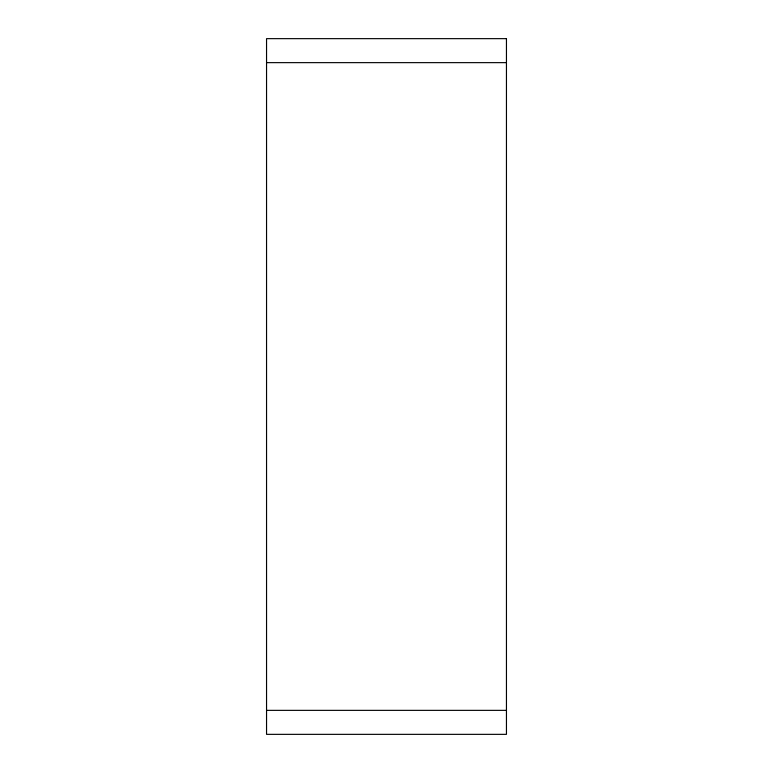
<?xml version="1.0" encoding="UTF-8"?>
<svg xmlns="http://www.w3.org/2000/svg" width="773" height="773" viewBox="0 0 773 773"><rect width="100%" height="100%" fill="white"/><g stroke="black" fill="none" stroke-linecap="round" stroke-linejoin="round"><path stroke-width="1.16" d="M266.55 62.642L506.45 62.642M266.55 710.358L506.45 710.358M506.45 38.65L266.55 38.65L266.55 734.35L506.45 734.35L506.45 38.65"/></g></svg>
